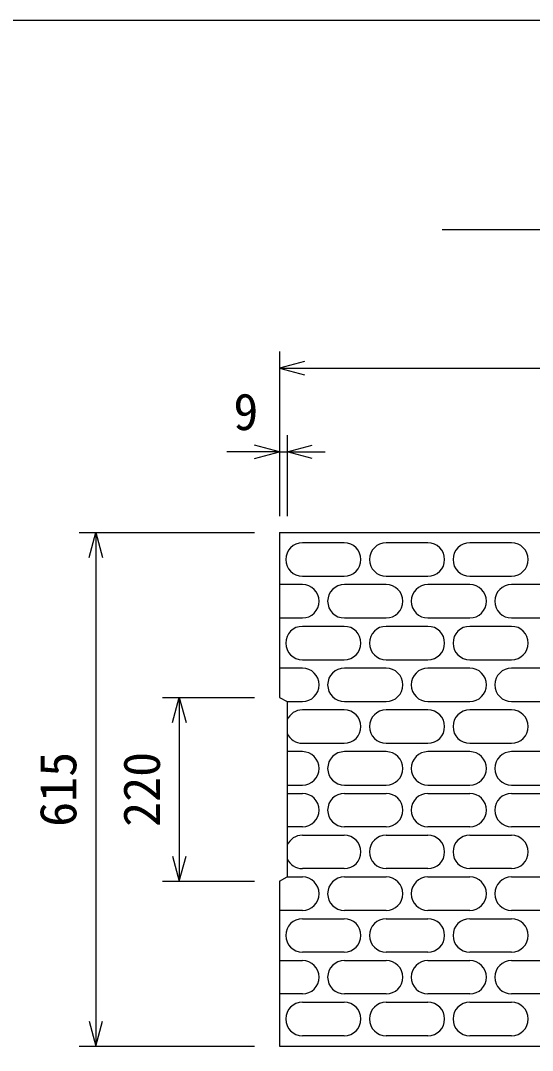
# Model space of a CAD drawing. Units: millimetres, scale not verified. Extents: x -16800 to 16800, y -5940 to 5940.
# Drawn here: x -6207 to -5594, y 2223 to 3456 of the extents above; entities that cross this region are included whole.
import ezdxf
from ezdxf.enums import TextEntityAlignment as Align

# ---------------------------------------------------------------- set-up
doc = ezdxf.new("R2010")
doc.units = ezdxf.units.MM
doc.header["$LTSCALE"] = 20
for name, color, linetype, lineweight in [('0-0_DIM', 7, 'Continuous', 25), ('0-2_HATCH', 6, 'Continuous', 25), ('0-5_OUTLINE', 3, 'Continuous', 25), ('0-6_TXT', 7, 'Continuous', 25)]:
    doc.layers.add(name, color=color, linetype=linetype, lineweight=lineweight)
doc.styles.add('ＭＳ ゴシック', font='')
doc.styles.get('ＭＳ ゴシック').set_extended_font_data('MS Gothic')

msp = doc.modelspace()

# ---------------------------------------------------------------- linework, layer by layer
at = {"layer": '0-0_DIM'}
for p, q in [((-5896.79, 3060.05), (-5896.79, 2862.93)), ((-5896.79, 3040.05), (-4891.79, 3040.05)), ((-5887.79, 2960.05), (-5887.79, 2862.93)), ((-5896.79, 2940.05), (-5959.77, 2940.05)), ((-6136.79, 2843.52), (-5926.79, 2843.52)), ((-6116.79, 2843.52), (-6116.79, 2228.52)), ((-6036.79, 2646.02), (-5926.79, 2646.02)), ((-6024.83, 2616.02), (-6016.79, 2646.02)), ((-6016.79, 2646.02), (-6016.79, 2426.02)), ((-6016.79, 2646.02), (-6008.75, 2616.02)), ((-6024.83, 2456.02), (-6016.79, 2426.02)), ((-6016.79, 2426.02), (-6008.75, 2456.02)), ((-6036.79, 2426.02), (-5926.79, 2426.02)), ((-6136.79, 2228.52), (-5926.79, 2228.52))]:
    msp.add_line(p, q, dxfattribs=at)
for points in [[(-5866.79, 3048.09), (-5896.79, 3040.05), (-5866.79, 3032.02)], [(-5926.79, 2932.02), (-5896.79, 2940.05), (-5926.79, 2948.09)], [(-5857.79, 2932.02), (-5887.79, 2940.05), (-5857.79, 2948.09)], [(-5896.79, 2940.05), (-5887.79, 2940.05), (-5842.35, 2940.05)], [(-6124.83, 2813.52), (-6116.79, 2843.52), (-6108.75, 2813.52)], [(-6124.83, 2258.52), (-6116.79, 2228.52), (-6108.75, 2258.52)]]:
    msp.add_lwpolyline(points, dxfattribs=at)
at = {"layer": '0-2_HATCH'}
for p, q in [((-5819.45, 2831.02), (-5869.45, 2831.02)), ((-5719.26, 2831.02), (-5769.26, 2831.02)), ((-5619.26, 2831.02), (-5669.26, 2831.02)), ((-5869.45, 2791.02), (-5819.45, 2791.02)), ((-5769.26, 2791.02), (-5719.26, 2791.02)), ((-5669.26, 2791.02), (-5619.26, 2791.02)), ((-5869.45, 2781.02), (-5896.79, 2781.02)), ((-5769.26, 2781.02), (-5819.26, 2781.02)), ((-5669.26, 2781.02), (-5719.26, 2781.02)), ((-5569.26, 2781.02), (-5619.26, 2781.02)), ((-5896.79, 2741.02), (-5869.45, 2741.02)), ((-5819.26, 2741.02), (-5769.26, 2741.02)), ((-5719.26, 2741.02), (-5669.26, 2741.02)), ((-5619.26, 2741.02), (-5569.26, 2741.02)), ((-5819.45, 2731.02), (-5869.45, 2731.02)), ((-5719.26, 2731.02), (-5769.26, 2731.02)), ((-5619.26, 2731.02), (-5669.26, 2731.02)), ((-5869.45, 2691.02), (-5819.45, 2691.02)), ((-5769.26, 2691.02), (-5719.26, 2691.02)), ((-5669.26, 2691.02), (-5619.26, 2691.02)), ((-5869.45, 2681.02), (-5896.79, 2681.02)), ((-5769.26, 2681.02), (-5819.26, 2681.02)), ((-5669.26, 2681.02), (-5719.26, 2681.02)), ((-5569.26, 2681.02), (-5619.26, 2681.02)), ((-5887.79, 2641.02), (-5869.45, 2641.02)), ((-5819.26, 2641.02), (-5769.26, 2641.02)), ((-5719.26, 2641.02), (-5669.26, 2641.02)), ((-5619.26, 2641.02), (-5569.26, 2641.02)), ((-5819.45, 2631.02), (-5869.45, 2631.02)), ((-5719.26, 2631.02), (-5769.26, 2631.02)), ((-5619.26, 2631.02), (-5669.26, 2631.02)), ((-5869.45, 2591.02), (-5819.45, 2591.02)), ((-5769.26, 2591.02), (-5719.26, 2591.02)), ((-5669.26, 2591.02), (-5619.26, 2591.02)), ((-5869.45, 2581.02), (-5887.79, 2581.02)), ((-5769.26, 2581.02), (-5819.26, 2581.02)), ((-5669.26, 2581.02), (-5719.26, 2581.02)), ((-5569.26, 2581.02), (-5619.26, 2581.02)), ((-5887.79, 2541.02), (-5869.45, 2541.02)), ((-5819.26, 2541.02), (-5769.26, 2541.02)), ((-5719.26, 2541.02), (-5669.26, 2541.02)), ((-5619.26, 2541.02), (-5569.26, 2541.02)), ((-5887.79, 2531.02), (-5869.45, 2531.02)), ((-5819.26, 2531.02), (-5769.26, 2531.02)), ((-5719.26, 2531.02), (-5669.26, 2531.02)), ((-5619.26, 2531.02), (-5569.26, 2531.02)), ((-5869.45, 2491.02), (-5887.79, 2491.02)), ((-5769.26, 2491.02), (-5819.26, 2491.02)), ((-5669.26, 2491.02), (-5719.26, 2491.02)), ((-5569.26, 2491.02), (-5619.26, 2491.02)), ((-5869.45, 2481.02), (-5819.45, 2481.02)), ((-5769.26, 2481.02), (-5719.26, 2481.02)), ((-5669.26, 2481.02), (-5619.26, 2481.02)), ((-5819.45, 2441.02), (-5869.45, 2441.02)), ((-5719.26, 2441.02), (-5769.26, 2441.02)), ((-5619.26, 2441.02), (-5669.26, 2441.02)), ((-5887.79, 2431.02), (-5869.45, 2431.02)), ((-5819.26, 2431.02), (-5769.26, 2431.02)), ((-5719.26, 2431.02), (-5669.26, 2431.02)), ((-5619.26, 2431.02), (-5569.26, 2431.02)), ((-5869.45, 2391.02), (-5896.79, 2391.02)), ((-5869.45, 2381.02), (-5819.45, 2381.02)), ((-5769.26, 2391.02), (-5819.26, 2391.02)), ((-5769.26, 2381.02), (-5719.26, 2381.02)), ((-5669.26, 2391.02), (-5719.26, 2391.02)), ((-5669.26, 2381.02), (-5619.26, 2381.02)), ((-5569.26, 2391.02), (-5619.26, 2391.02)), ((-5896.79, 2331.02), (-5869.45, 2331.02)), ((-5819.45, 2341.02), (-5869.45, 2341.02)), ((-5819.26, 2331.02), (-5769.26, 2331.02)), ((-5719.26, 2341.02), (-5769.26, 2341.02)), ((-5719.26, 2331.02), (-5669.26, 2331.02)), ((-5619.26, 2341.02), (-5669.26, 2341.02)), ((-5619.26, 2331.02), (-5569.26, 2331.02)), ((-5869.45, 2291.02), (-5896.79, 2291.02)), ((-5869.45, 2281.02), (-5819.45, 2281.02)), ((-5769.26, 2291.02), (-5819.26, 2291.02)), ((-5769.26, 2281.02), (-5719.26, 2281.02)), ((-5669.26, 2291.02), (-5719.26, 2291.02)), ((-5669.26, 2281.02), (-5619.26, 2281.02)), ((-5569.26, 2291.02), (-5619.26, 2291.02)), ((-5819.45, 2241.02), (-5869.45, 2241.02)), ((-5719.26, 2241.02), (-5769.26, 2241.02)), ((-5619.26, 2241.02), (-5669.26, 2241.02))]:
    msp.add_line(p, q, dxfattribs=at)
for centre, start, end in [((-5869.45, 2811.02), 90, 270), ((-5819.45, 2811.02), 270, 90), ((-5769.26, 2811.02), 90, 270), ((-5719.26, 2811.02), 270, 90), ((-5669.26, 2811.02), 90, 270), ((-5619.26, 2811.02), 270, 90), ((-5869.45, 2761.02), 270, 90), ((-5819.26, 2761.02), 90, 270), ((-5769.26, 2761.02), 270, 90), ((-5719.26, 2761.02), 90, 270), ((-5669.26, 2761.02), 270, 90), ((-5619.26, 2761.02), 90, 270), ((-5869.45, 2711.02), 90, 270), ((-5819.45, 2711.02), 270, 90), ((-5769.26, 2711.02), 90, 270), ((-5719.26, 2711.02), 270, 90), ((-5669.26, 2711.02), 90, 270), ((-5619.26, 2711.02), 270, 90), ((-5869.45, 2661.02), 270, 90), ((-5819.26, 2661.02), 90, 270), ((-5769.26, 2661.02), 270, 90), ((-5719.26, 2661.02), 90, 270), ((-5669.26, 2661.02), 270, 90), ((-5619.26, 2661.02), 90, 270), ((-5869.45, 2611.02), 90, 156.5123), ((-5819.45, 2611.02), 270, 90), ((-5769.26, 2611.02), 90, 270), ((-5719.26, 2611.02), 270, 90), ((-5669.26, 2611.02), 90, 270), ((-5619.26, 2611.02), 270, 90), ((-5869.45, 2611.02), 203.4877, 270), ((-5869.45, 2561.02), 270, 90), ((-5819.26, 2561.02), 90, 270), ((-5769.26, 2561.02), 270, 90), ((-5719.26, 2561.02), 90, 270), ((-5669.26, 2561.02), 270, 90), ((-5619.26, 2561.02), 90, 270), ((-5869.45, 2511.02), 270, 90), ((-5819.26, 2511.02), 90, 270), ((-5769.26, 2511.02), 270, 90), ((-5719.26, 2511.02), 90, 270), ((-5669.26, 2511.02), 270, 90), ((-5619.26, 2511.02), 90, 270), ((-5869.45, 2461.02), 90, 156.5123), ((-5819.45, 2461.02), 270, 90), ((-5769.26, 2461.02), 90, 270), ((-5719.26, 2461.02), 270, 90), ((-5669.26, 2461.02), 90, 270), ((-5619.26, 2461.02), 270, 90), ((-5869.45, 2461.02), 203.4877, 270), ((-5869.45, 2411.02), 270, 90), ((-5819.26, 2411.02), 90, 270), ((-5769.26, 2411.02), 270, 90), ((-5719.26, 2411.02), 90, 270), ((-5669.26, 2411.02), 270, 90), ((-5619.26, 2411.02), 90, 270), ((-5869.45, 2361.02), 90, 270), ((-5819.45, 2361.02), 270, 90), ((-5769.26, 2361.02), 90, 270), ((-5719.26, 2361.02), 270, 90), ((-5669.26, 2361.02), 90, 270), ((-5619.26, 2361.02), 270, 90), ((-5869.45, 2311.02), 270, 90), ((-5819.26, 2311.02), 90, 270), ((-5769.26, 2311.02), 270, 90), ((-5719.26, 2311.02), 90, 270), ((-5669.26, 2311.02), 270, 90), ((-5619.26, 2311.02), 90, 270), ((-5869.45, 2261.02), 90, 270), ((-5819.45, 2261.02), 270, 90), ((-5769.26, 2261.02), 90, 270), ((-5719.26, 2261.02), 270, 90), ((-5669.26, 2261.02), 90, 270), ((-5619.26, 2261.02), 270, 90)]:
    msp.add_arc(centre, 20, start, end, dxfattribs=at)
at = {"layer": '0-5_OUTLINE'}
for p, q in [((-5896.79, 2843.52), (-5896.79, 2646.02)), ((-5896.79, 2843.52), (-4891.79, 2843.52)), ((-5896.79, 2646.02), (-5887.79, 2641.02)), ((-5887.79, 2641.02), (-5887.79, 2431.02)), ((-5896.79, 2426.02), (-5887.79, 2431.02)), ((-5896.79, 2426.02), (-5896.79, 2228.52)), ((-5896.79, 2228.52), (-4891.79, 2228.52))]:
    msp.add_line(p, q, dxfattribs=at)
at = {"layer": '0-6_TXT'}
msp.add_line((-5702.19, 3206.11), (-4987.24, 3206.11), dxfattribs=at)
msp.add_lwpolyline([(-6594.71, -243.89), (-4094.71, -243.89), (-4094.71, 3456.11), (-6594.71, 3456.11)], close=True, dxfattribs=at)

# ---------------------------------------------------------------- texts
at = {"layer": '0-0_DIM', "style": 'ＭＳ ゴシック'}
msp.add_text('9', height=43.99, dxfattribs=at).set_placement((-5952.13, 2952.75), align=Align.BOTTOM_LEFT)
for s, p in [('615', (-6126.79, 2491.02)), ('220', (-6026.79, 2491.02))]:
    msp.add_text(s, height=43.99, rotation=90, dxfattribs=at).set_placement(p, align=Align.BOTTOM_LEFT)

doc.saveas('drawing.dxf')
